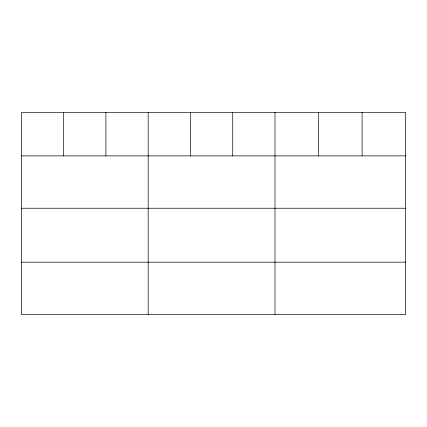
<?xml version="1.0" encoding="UTF-8"?>
<svg xmlns="http://www.w3.org/2000/svg" width="427" height="427" viewBox="0 0 427 427"><rect width="100%" height="100%" fill="white"/><g stroke="black" fill="none" stroke-linecap="round" stroke-linejoin="round"><path stroke-width="0.64" d="M405.65 155.882L405.65 314.534L21.35 314.534L21.35 112.466L405.65 112.466L405.65 155.882L21.35 155.882M21.35 208.237L405.65 208.237M21.35 262.178L405.65 262.178M362.096 112.466L362.096 155.882M318.542 112.466L318.542 155.882M274.988 112.466L274.988 314.534M232.715 112.466L232.715 155.882M190.442 112.466L190.442 155.882M148.169 112.466L148.169 314.534M105.896 112.466L105.896 155.882M63.623 112.466L63.623 155.882"/></g></svg>
